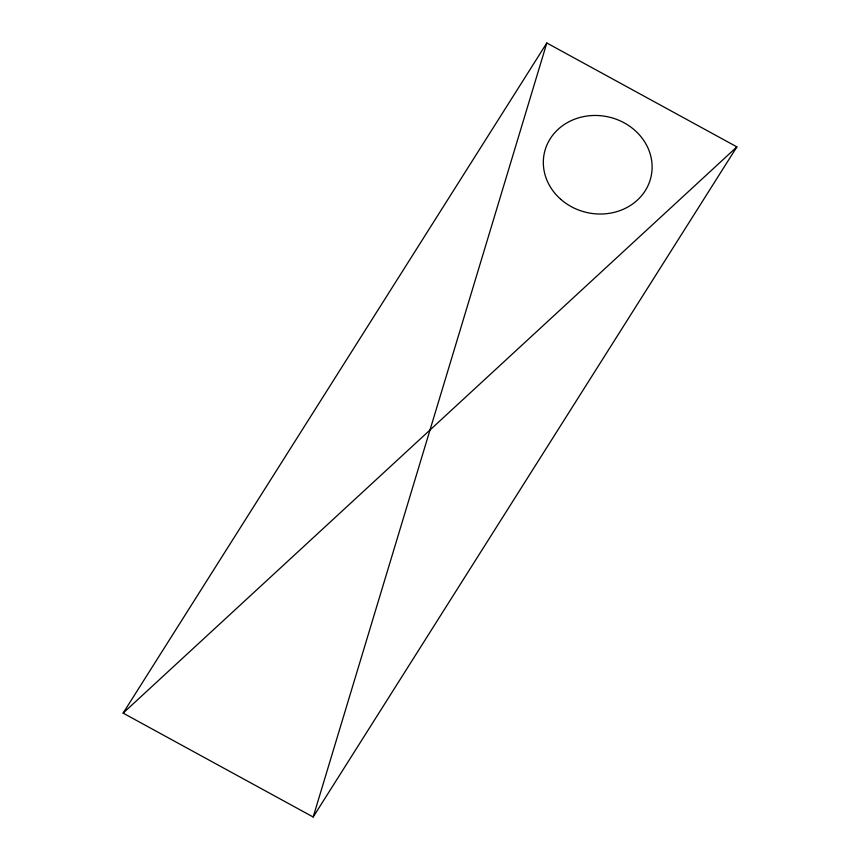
<?xml version="1.0" encoding="UTF-8"?>
<svg xmlns="http://www.w3.org/2000/svg" width="860" height="860" viewBox="0 0 860 860"><rect width="100%" height="100%" fill="white"/><g stroke="black" fill="none" stroke-linecap="round" stroke-linejoin="round"><path stroke-width="1.29" d="M313.18 817L546.82 43L736.891 146.877L313.18 817L123.109 713.123L546.82 43M123.109 713.123L736.891 146.877M560.784 199.326A54.653 48.998 12.6 0 0 650.773 177.859A54.653 48.998 12.6 0 0 581.596 117.046A54.653 48.998 12.6 0 0 560.784 199.326"/></g></svg>
